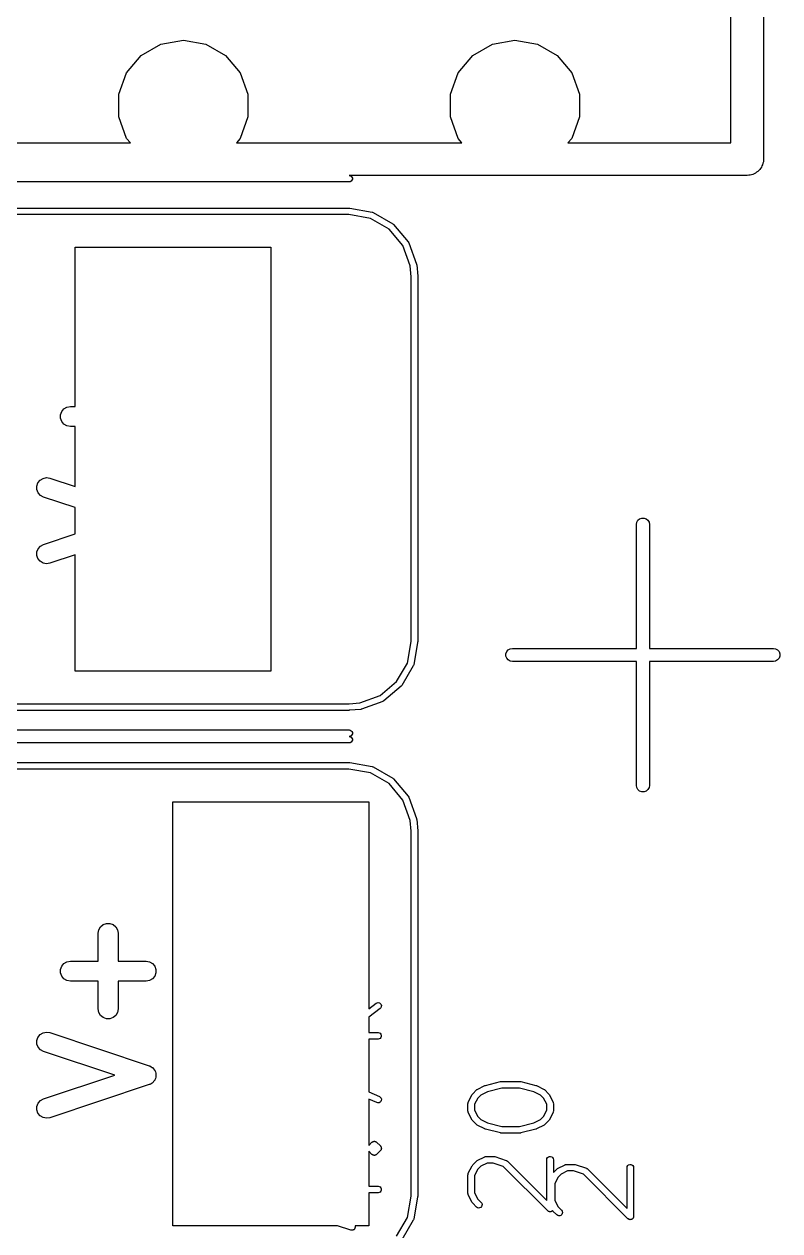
# Model space of a CAD drawing. Extents: x -2 to 76, y -93 to 7.
# Drawn here: x 7.52 to 19.1, y -36.83 to -18.33 of the extents above; entities that cross this region are included whole.
import ezdxf

# ---------------------------------------------------------------- set-up
doc = ezdxf.new("R2010")
doc.units = 0
doc.header["$MEASUREMENT"] = 0
doc.layers.add('BLACK', color=7, linetype='CONTINUOUS')

msp = doc.modelspace()

# ---------------------------------------------------------------- linework, layer by layer
at = {"layer": 'Black'}
for p, q in [((18.85, 6.5), (18.85, -20.4)), ((18.35, -20.15), (18.35, -3.35)), ((9.31476, -18.811), (9.61667, -18.6367)), ((9.61667, -18.6367), (9.96, -18.5762)), ((9.96, -18.5762), (10.3033, -18.6367)), ((10.3033, -18.6367), (10.6052, -18.811)), ((14.3948, -18.811), (14.6967, -18.6367)), ((14.6967, -18.6367), (15.04, -18.5762)), ((15.04, -18.5762), (15.3833, -18.6367)), ((15.3833, -18.6367), (15.6852, -18.811)), ((9.09067, -19.0781), (9.31476, -18.811)), ((10.6052, -18.811), (10.8293, -19.0781)), ((14.1707, -19.0781), (14.3948, -18.811)), ((15.6852, -18.811), (15.9093, -19.0781)), ((8.97143, -19.4057), (9.09067, -19.0781)), ((10.8293, -19.0781), (10.9486, -19.4057)), ((14.0514, -19.4057), (14.1707, -19.0781)), ((15.9093, -19.0781), (16.0286, -19.4057)), ((8.97143, -19.7543), (8.97143, -19.4057)), ((10.9486, -19.4057), (10.9486, -19.7543)), ((14.0514, -19.7543), (14.0514, -19.4057)), ((16.0286, -19.4057), (16.0286, -19.7543)), ((9.09067, -20.0819), (8.97143, -19.7543)), ((10.9486, -19.7543), (10.8293, -20.0819)), ((14.1707, -20.0819), (14.0514, -19.7543)), ((16.0286, -19.7543), (15.9093, -20.0819)), ((6.65, -20.15), (9.1478, -20.15)), ((9.1478, -20.15), (9.09067, -20.0819)), ((10.8293, -20.0819), (10.7722, -20.15)), ((10.7722, -20.15), (14.2278, -20.15)), ((14.2278, -20.15), (14.1707, -20.0819)), ((15.9093, -20.0819), (15.8522, -20.15)), ((15.8522, -20.15), (18.35, -20.15)), ((18.8165, -20.525), (18.8024, -20.5418)), ((18.824, -20.5044), (18.8165, -20.525)), ((18.8349, -20.4855), (18.824, -20.5044)), ((18.8387, -20.464), (18.8349, -20.4855)), ((18.8462, -20.4434), (18.8387, -20.464)), ((18.85, -20.4), (18.8462, -20.4215)), ((18.8462, -20.4215), (18.8462, -20.4434)), ((18.6, -20.65), (12.5, -20.65)), ((12.5, -20.65), (12.5171, -20.653)), ((12.5171, -20.653), (12.5321, -20.6617)), ((12.5321, -20.6617), (12.5433, -20.675)), ((12.5433, -20.675), (12.5492, -20.6913)), ((12.5492, -20.7087), (12.5433, -20.725)), ((12.5492, -20.6913), (12.5492, -20.7087)), ((18.6215, -20.6462), (18.6, -20.65)), ((18.6434, -20.6462), (18.6215, -20.6462)), ((18.664, -20.6387), (18.6434, -20.6462)), ((18.6855, -20.6349), (18.664, -20.6387)), ((18.7044, -20.624), (18.6855, -20.6349)), ((18.725, -20.6165), (18.7044, -20.624)), ((18.7418, -20.6024), (18.725, -20.6165)), ((18.7607, -20.5915), (18.7418, -20.6024)), ((18.7748, -20.5748), (18.7607, -20.5915)), ((18.7915, -20.5607), (18.7748, -20.5748)), ((18.8024, -20.5418), (18.7915, -20.5607)), ((12.5, -20.75), (6.72071, -20.75)), ((12.5171, -20.747), (12.5, -20.75)), ((12.5321, -20.7383), (12.5171, -20.747)), ((12.5433, -20.725), (12.5321, -20.7383)), ((7, -21.15), (12.5, -21.15)), ((12.4956, -21.25), (7.02071, -21.25)), ((12.8247, -21.308), (12.4956, -21.25)), ((12.5, -21.15), (12.5043, -21.1508)), ((12.5043, -21.1508), (12.5087, -21.1508)), ((12.5087, -21.1508), (12.8507, -21.2111)), ((12.8507, -21.2111), (12.8507, -21.2111)), ((12.8507, -21.2111), (12.8595, -21.2143)), ((12.8595, -21.2143), (12.867, -21.217)), ((12.867, -21.217), (12.867, -21.217)), ((12.867, -21.217), (13.1678, -21.3907)), ((13.1102, -21.4728), (12.8247, -21.308)), ((13.1678, -21.3907), (13.1811, -21.4018)), ((13.1811, -21.4018), (13.1811, -21.4018)), ((13.1811, -21.4018), (13.4043, -21.6679)), ((13.3221, -21.7254), (13.1102, -21.4728)), ((8.3, -24.1945), (8.3, -21.75)), ((8.3, -21.75), (11.3, -21.75)), ((11.3, -21.75), (11.3, -28.25)), ((13.4356, -22.0373), (13.3221, -21.7254)), ((13.4043, -21.6679), (13.4043, -21.6679)), ((13.4043, -21.6679), (13.413, -21.6829)), ((13.413, -21.6829), (13.5318, -22.0093)), ((13.5318, -22.0093), (13.5329, -22.0157)), ((13.45, -22.2022), (13.4356, -22.0373)), ((13.5329, -22.0157), (13.5346, -22.022)), ((13.5346, -22.022), (13.5498, -22.1956)), ((13.5498, -22.1956), (13.5496, -22.1978)), ((13.5496, -22.1978), (13.55, -22.2)), ((13.45, -27.7956), (13.45, -22.2022)), ((13.55, -22.2), (13.55, -27.8)), ((8.0963, -24.2707), (8.13032, -24.2301)), ((8.13032, -24.2301), (8.17616, -24.2036)), ((8.17616, -24.2036), (8.22829, -24.1945)), ((8.22829, -24.1945), (8.3, -24.1945)), ((8.0782, -24.3204), (8.0963, -24.2707)), ((8.0782, -24.3733), (8.0782, -24.3204)), ((8.0963, -24.4231), (8.0782, -24.3733)), ((8.13032, -24.4636), (8.0963, -24.4231)), ((8.17616, -24.4901), (8.13032, -24.4636)), ((8.22829, -24.4993), (8.17616, -24.4901)), ((8.3, -24.4993), (8.22829, -24.4993)), ((8.3, -25.4196), (8.3, -24.4993)), ((7.73141, -25.3629), (7.76432, -25.3214)), ((7.76432, -25.3214), (7.80941, -25.2937)), ((7.80941, -25.2937), (7.86127, -25.2831)), ((7.86127, -25.2831), (7.91362, -25.2908)), ((7.91362, -25.2908), (8.3, -25.4196)), ((7.71468, -25.4131), (7.73141, -25.3629)), ((7.71612, -25.466), (7.71468, -25.4131)), ((7.73558, -25.5152), (7.71612, -25.466)), ((7.77069, -25.5548), (7.73558, -25.5152)), ((7.81724, -25.58), (7.77069, -25.5548)), ((8.3, -25.7409), (7.81724, -25.58)), ((8.3, -26.1459), (8.3, -25.7409)), ((16.9, -26), (16.906, -25.9658)), ((16.9, -27.9), (16.9, -26)), ((16.906, -25.9658), (16.9234, -25.9357)), ((16.9234, -25.9357), (16.95, -25.9134)), ((16.95, -25.9134), (16.9826, -25.9015)), ((16.9826, -25.9015), (17.0174, -25.9015)), ((17.0174, -25.9015), (17.05, -25.9134)), ((17.05, -25.9134), (17.0766, -25.9357)), ((17.0766, -25.9357), (17.094, -25.9658)), ((17.094, -25.9658), (17.1, -26)), ((17.1, -26), (17.1, -27.9)), ((7.81724, -26.3068), (8.3, -26.1459)), ((7.71468, -26.4738), (7.71612, -26.4209)), ((7.71612, -26.4209), (7.73558, -26.3717)), ((7.73558, -26.3717), (7.77069, -26.3321)), ((7.77069, -26.3321), (7.81724, -26.3068)), ((7.73141, -26.524), (7.71468, -26.4738)), ((7.76432, -26.5655), (7.73141, -26.524)), ((7.80941, -26.5932), (7.76432, -26.5655)), ((7.86127, -26.6038), (7.80941, -26.5932)), ((7.91362, -26.596), (7.86127, -26.6038)), ((8.3, -26.4672), (7.91362, -26.596)), ((8.3, -28.25), (8.3, -26.4672)), ((13.392, -28.1247), (13.45, -27.7956)), ((13.5492, -27.8087), (13.4889, -28.1507)), ((13.55, -27.8), (13.5492, -27.8043)), ((13.5492, -27.8043), (13.5492, -27.8087)), ((14.9134, -27.95), (14.9357, -27.9234)), ((14.9357, -27.9234), (14.9658, -27.906)), ((14.9658, -27.906), (15, -27.9)), ((15, -27.9), (16.9, -27.9)), ((17.1, -27.9), (19, -27.9)), ((19, -27.9), (19.0342, -27.906)), ((19.0342, -27.906), (19.0643, -27.9234)), ((19.0643, -27.9234), (19.0866, -27.95)), ((14.9015, -27.9826), (14.9134, -27.95)), ((14.9015, -28.0174), (14.9015, -27.9826)), ((14.9134, -28.05), (14.9015, -28.0174)), ((14.9357, -28.0766), (14.9134, -28.05)), ((14.9658, -28.094), (14.9357, -28.0766)), ((15, -28.1), (14.9658, -28.094)), ((16.9, -28.1), (15, -28.1)), ((16.9, -30), (16.9, -28.1)), ((19, -28.1), (17.1, -28.1)), ((17.1, -28.1), (17.1, -30)), ((19.0342, -28.094), (19, -28.1)), ((19.0643, -28.0766), (19.0342, -28.094)), ((19.0866, -28.05), (19.0643, -28.0766)), ((19.0866, -27.95), (19.0985, -27.9826)), ((19.0985, -28.0174), (19.0866, -28.05)), ((19.0985, -27.9826), (19.0985, -28.0174)), ((11.3, -28.25), (8.3, -28.25)), ((13.2272, -28.4102), (13.392, -28.1247)), ((13.483, -28.167), (13.3093, -28.4678)), ((13.4855, -28.1601), (13.483, -28.167)), ((13.483, -28.167), (13.483, -28.167)), ((13.4889, -28.1507), (13.4855, -28.1601)), ((13.4889, -28.1507), (13.4889, -28.1507)), ((12.9746, -28.6221), (13.2272, -28.4102)), ((13.2982, -28.4811), (13.0321, -28.7043)), ((13.3093, -28.4678), (13.2982, -28.4811)), ((13.3093, -28.4678), (13.3093, -28.4678)), ((12.6627, -28.7356), (12.9746, -28.6221)), ((12.5, -28.85), (7, -28.85)), ((7.02071, -28.75), (12.4978, -28.75)), ((12.4978, -28.75), (12.6627, -28.7356)), ((12.5022, -28.8496), (12.5, -28.85)), ((12.5044, -28.8498), (12.5022, -28.8496)), ((12.678, -28.8346), (12.5044, -28.8498)), ((12.6843, -28.8329), (12.678, -28.8346)), ((12.6907, -28.8318), (12.6843, -28.8329)), ((13.0171, -28.713), (12.6907, -28.8318)), ((13.0321, -28.7043), (13.0171, -28.713)), ((13.0321, -28.7043), (13.0321, -28.7043)), ((6.7, -29.15), (12.5, -29.15)), ((12.5, -29.15), (12.5171, -29.153)), ((12.5171, -29.153), (12.5321, -29.1617)), ((12.5321, -29.1617), (12.5433, -29.175)), ((12.5433, -29.225), (12.5321, -29.2383)), ((12.5433, -29.175), (12.5492, -29.1913)), ((12.5492, -29.2087), (12.5433, -29.225)), ((12.5492, -29.1913), (12.5492, -29.2087)), ((12.5, -29.35), (6.7, -29.35)), ((12.5171, -29.247), (12.5, -29.25)), ((12.5, -29.25), (12.5171, -29.253)), ((12.5171, -29.347), (12.5, -29.35)), ((12.5321, -29.2383), (12.5171, -29.247)), ((12.5171, -29.253), (12.5321, -29.2617)), ((12.5321, -29.3383), (12.5171, -29.347)), ((12.5321, -29.2617), (12.5433, -29.275)), ((12.5433, -29.325), (12.5321, -29.3383)), ((12.5433, -29.275), (12.5492, -29.2913)), ((12.5492, -29.3087), (12.5433, -29.325)), ((12.5492, -29.2913), (12.5492, -29.3087)), ((7, -29.65), (12.5, -29.65)), ((12.4956, -29.75), (7.02071, -29.75)), ((12.8247, -29.808), (12.4956, -29.75)), ((12.5, -29.65), (12.5043, -29.6508)), ((12.5043, -29.6508), (12.5087, -29.6508)), ((12.5087, -29.6508), (12.8507, -29.7111)), ((12.8507, -29.7111), (12.8507, -29.7111)), ((12.8507, -29.7111), (12.8601, -29.7145)), ((12.8601, -29.7145), (12.867, -29.717)), ((12.867, -29.717), (12.867, -29.717)), ((12.867, -29.717), (13.1678, -29.8907)), ((13.1102, -29.9728), (12.8247, -29.808)), ((13.1678, -29.8907), (13.1811, -29.9018)), ((13.1811, -29.9018), (13.1811, -29.9018)), ((13.1811, -29.9018), (13.4043, -30.1679)), ((13.3221, -30.2254), (13.1102, -29.9728)), ((16.906, -30.0342), (16.9, -30)), ((16.9234, -30.0643), (16.906, -30.0342)), ((16.95, -30.0866), (16.9234, -30.0643)), ((16.9826, -30.0985), (16.95, -30.0866)), ((17.0174, -30.0985), (16.9826, -30.0985)), ((17.05, -30.0866), (17.0174, -30.0985)), ((17.0766, -30.0643), (17.05, -30.0866)), ((17.094, -30.0342), (17.0766, -30.0643)), ((17.1, -30), (17.094, -30.0342)), ((9.8, -36.75), (9.8, -30.25)), ((9.8, -30.25), (12.8, -30.25)), ((12.8, -30.25), (12.8, -33.4239)), ((13.4356, -30.5373), (13.3221, -30.2254)), ((13.4043, -30.1679), (13.4043, -30.1679)), ((13.4043, -30.1679), (13.413, -30.1829)), ((13.413, -30.1829), (13.5318, -30.5093)), ((13.5318, -30.5093), (13.5329, -30.5157)), ((13.5329, -30.5157), (13.5346, -30.522)), ((13.5346, -30.522), (13.5498, -30.6956)), ((13.45, -30.7022), (13.4356, -30.5373)), ((13.45, -36.2956), (13.45, -30.7022)), ((13.5498, -30.6956), (13.5496, -30.6978)), ((13.5496, -30.6978), (13.55, -30.7)), ((13.55, -30.7), (13.55, -36.3)), ((8.66565, -32.2142), (8.69211, -32.1683)), ((8.69211, -32.1683), (8.73266, -32.1343)), ((8.73266, -32.1343), (8.78239, -32.1162)), ((8.78239, -32.1162), (8.83532, -32.1162)), ((8.83532, -32.1162), (8.88506, -32.1343)), ((8.88506, -32.1343), (8.9256, -32.1683)), ((8.9256, -32.1683), (8.95207, -32.2142)), ((8.65646, -32.2663), (8.66565, -32.2142)), ((8.65646, -32.6945), (8.65646, -32.2663)), ((8.95207, -32.2142), (8.96126, -32.2663)), ((8.96126, -32.2663), (8.96126, -32.6945)), ((8.0963, -32.7707), (8.13032, -32.7301)), ((8.13032, -32.7301), (8.17616, -32.7036)), ((8.17616, -32.7036), (8.22829, -32.6945)), ((8.22829, -32.6945), (8.65646, -32.6945)), ((8.96126, -32.6945), (9.38943, -32.6945)), ((9.38943, -32.6945), (9.44155, -32.7036)), ((9.44155, -32.7036), (9.48739, -32.7301)), ((9.48739, -32.7301), (9.52141, -32.7707)), ((8.0782, -32.8204), (8.0963, -32.7707)), ((8.0782, -32.8733), (8.0782, -32.8204)), ((8.0963, -32.9231), (8.0782, -32.8733)), ((8.13032, -32.9636), (8.0963, -32.9231)), ((9.52141, -32.9231), (9.48739, -32.9636)), ((9.52141, -32.7707), (9.53951, -32.8204)), ((9.53951, -32.8733), (9.52141, -32.9231)), ((9.53951, -32.8204), (9.53951, -32.8733)), ((8.17616, -32.9901), (8.13032, -32.9636)), ((8.22829, -32.9993), (8.17616, -32.9901)), ((8.65646, -32.9993), (8.22829, -32.9993)), ((8.65646, -33.4274), (8.65646, -32.9993)), ((9.38943, -32.9993), (8.96126, -32.9993)), ((8.96126, -32.9993), (8.96126, -33.4274)), ((9.44155, -32.9901), (9.38943, -32.9993)), ((9.48739, -32.9636), (9.44155, -32.9901)), ((8.66565, -33.4796), (8.65646, -33.4274)), ((8.69211, -33.5254), (8.66565, -33.4796)), ((8.95207, -33.4796), (8.9256, -33.5254)), ((8.96126, -33.4274), (8.95207, -33.4796)), ((12.8, -33.4239), (12.9121, -33.3399)), ((12.973, -33.4211), (12.8, -33.5509)), ((12.9121, -33.3399), (12.9278, -33.3319)), ((12.9278, -33.3319), (12.9453, -33.3298)), ((12.9453, -33.3298), (12.9625, -33.3338)), ((12.9625, -33.3338), (12.9773, -33.3434)), ((12.9851, -33.4083), (12.973, -33.4211)), ((12.9773, -33.3434), (12.9879, -33.3575)), ((12.992, -33.392), (12.9851, -33.4083)), ((12.9879, -33.3575), (12.993, -33.3744)), ((12.993, -33.3744), (12.992, -33.392)), ((8.73266, -33.5594), (8.69211, -33.5254)), ((8.78239, -33.5775), (8.73266, -33.5594)), ((8.83532, -33.5775), (8.78239, -33.5775)), ((8.88506, -33.5594), (8.83532, -33.5775)), ((8.9256, -33.5254), (8.88506, -33.5594)), ((12.8, -33.5509), (12.8, -33.7893)), ((7.73141, -33.8629), (7.76432, -33.8214)), ((7.76432, -33.8214), (7.80941, -33.7937)), ((7.80941, -33.7937), (7.86127, -33.7831)), ((7.86127, -33.7831), (7.91362, -33.7908)), ((7.91362, -33.7908), (9.43762, -34.2988)), ((12.8, -33.7893), (12.9425, -33.7893)), ((12.9425, -33.7893), (12.9599, -33.7924)), ((12.9599, -33.7924), (12.9752, -33.8012)), ((12.9752, -33.8012), (12.9865, -33.8147)), ((12.9865, -33.8147), (12.9926, -33.8313)), ((12.9926, -33.8489), (12.9865, -33.8655)), ((12.9926, -33.8313), (12.9926, -33.8489)), ((7.71468, -33.9131), (7.73141, -33.8629)), ((7.71612, -33.966), (7.71468, -33.9131)), ((7.73558, -34.0152), (7.71612, -33.966)), ((7.77069, -34.0548), (7.73558, -34.0152)), ((12.9425, -33.8909), (12.8, -33.8909)), ((12.8, -33.8909), (12.8, -34.7004)), ((12.9599, -33.8879), (12.9425, -33.8909)), ((12.9752, -33.879), (12.9599, -33.8879)), ((12.9865, -33.8655), (12.9752, -33.879)), ((7.81724, -34.08), (7.77069, -34.0548)), ((8.9075, -34.4434), (7.81724, -34.08)), ((9.43762, -34.2988), (9.44132, -34.3009)), ((9.44132, -34.3009), (9.44544, -34.3017)), ((9.44544, -34.3017), (9.4645, -34.3134)), ((9.4645, -34.3134), (9.48416, -34.3241)), ((9.48416, -34.3241), (9.48696, -34.3272)), ((9.48696, -34.3272), (9.49054, -34.3294)), ((9.49054, -34.3294), (9.50444, -34.3469)), ((9.50444, -34.3469), (9.51928, -34.3637)), ((9.51928, -34.3637), (9.52083, -34.3676)), ((9.52083, -34.3676), (9.52344, -34.3709)), ((9.52344, -34.3709), (9.53052, -34.3921)), ((9.53052, -34.3921), (9.53873, -34.4129)), ((7.81724, -34.8068), (8.9075, -34.4434)), ((9.43762, -34.588), (7.91362, -35.096)), ((9.44132, -34.586), (9.43762, -34.588)), ((9.44544, -34.5852), (9.44132, -34.586)), ((9.4645, -34.5735), (9.44544, -34.5852)), ((9.48416, -34.5628), (9.4645, -34.5735)), ((9.48696, -34.5597), (9.48416, -34.5628)), ((9.49054, -34.5575), (9.48696, -34.5597)), ((9.50444, -34.5399), (9.49054, -34.5575)), ((9.51928, -34.5232), (9.50444, -34.5399)), ((9.52083, -34.5193), (9.51928, -34.5232)), ((9.52344, -34.516), (9.52083, -34.5193)), ((9.53052, -34.4948), (9.52344, -34.516)), ((9.53873, -34.474), (9.53052, -34.4948)), ((9.53873, -34.4129), (9.53885, -34.4171)), ((9.53885, -34.4698), (9.53873, -34.474)), ((9.53885, -34.4171), (9.54018, -34.4211)), ((9.54018, -34.4658), (9.53885, -34.4698)), ((9.54018, -34.4211), (9.53957, -34.4434)), ((9.53957, -34.4434), (9.54018, -34.4658)), ((14.5885, -34.5984), (14.8183, -34.5409)), ((14.8183, -34.5409), (14.8245, -34.5405)), ((14.8245, -34.5405), (14.8307, -34.5394)), ((14.8307, -34.5394), (15.1179, -34.5394)), ((15.1179, -34.5394), (15.1241, -34.5405)), ((15.1241, -34.5405), (15.1303, -34.5409)), ((15.1303, -34.5409), (15.3601, -34.5984)), ((12.8, -34.7004), (12.9626, -34.7701)), ((12.9626, -34.7701), (12.9773, -34.7798)), ((14.3256, -34.8548), (14.3831, -34.7399)), ((14.3831, -34.7399), (14.3879, -34.7333)), ((14.3879, -34.7333), (14.3926, -34.7266)), ((14.3926, -34.7266), (14.45, -34.6692)), ((14.45, -34.6692), (14.4567, -34.6645)), ((14.4567, -34.6645), (14.4632, -34.6597)), ((14.4632, -34.6597), (14.5781, -34.6022)), ((14.516, -34.7469), (14.4703, -34.7927)), ((14.6186, -34.6956), (14.516, -34.7469)), ((14.5781, -34.6022), (14.5835, -34.6006)), ((14.5835, -34.6006), (14.5885, -34.5984)), ((14.8369, -34.641), (14.6186, -34.6956)), ((15.1117, -34.641), (14.8369, -34.641)), ((15.33, -34.6956), (15.1117, -34.641)), ((15.4326, -34.7469), (15.33, -34.6956)), ((15.3601, -34.5984), (15.3651, -34.6006)), ((15.3651, -34.6006), (15.3705, -34.6022)), ((15.3705, -34.6022), (15.4854, -34.6597)), ((15.4783, -34.7927), (15.4326, -34.7469)), ((15.4854, -34.6597), (15.4919, -34.6645)), ((15.4919, -34.6645), (15.4986, -34.6692)), ((15.4986, -34.6692), (15.556, -34.7266)), ((15.556, -34.7266), (15.5607, -34.7333)), ((15.5607, -34.7333), (15.5655, -34.7399)), ((15.5655, -34.7399), (15.623, -34.8548)), ((7.71468, -34.9738), (7.71612, -34.9209)), ((7.71612, -34.9209), (7.73558, -34.8717)), ((7.73558, -34.8717), (7.77069, -34.8321)), ((7.77069, -34.8321), (7.81724, -34.8068)), ((12.9225, -34.8635), (12.8, -34.811)), ((12.8, -34.811), (12.8, -35.5195)), ((12.9397, -34.8675), (12.9225, -34.8635)), ((12.9572, -34.8654), (12.9397, -34.8675)), ((12.973, -34.8575), (12.9572, -34.8654)), ((12.9851, -34.8446), (12.973, -34.8575)), ((12.9773, -34.7798), (12.9879, -34.7939)), ((12.992, -34.8284), (12.9851, -34.8446)), ((12.9879, -34.7939), (12.993, -34.8108)), ((12.993, -34.8108), (12.992, -34.8284)), ((14.3202, -34.8775), (14.3208, -34.8746)), ((14.3202, -34.9924), (14.3202, -34.8775)), ((14.3206, -34.8717), (14.3223, -34.866)), ((14.3208, -34.8746), (14.3206, -34.8717)), ((14.3223, -34.866), (14.3233, -34.8601)), ((14.3233, -34.8601), (14.3248, -34.8576)), ((14.3248, -34.8576), (14.3256, -34.8548)), ((14.4703, -34.7927), (14.4218, -34.8895)), ((14.4218, -34.8895), (14.4218, -34.9804)), ((15.5267, -34.8895), (15.4783, -34.7927)), ((15.5267, -34.9804), (15.5267, -34.8895)), ((15.623, -34.8548), (15.6238, -34.8576)), ((15.6238, -34.8576), (15.6253, -34.8601)), ((15.6253, -34.8601), (15.6263, -34.866)), ((15.6263, -34.866), (15.628, -34.8717)), ((15.628, -34.8717), (15.6278, -34.8746)), ((15.6278, -34.8746), (15.6283, -34.8775)), ((15.6283, -34.8775), (15.6283, -34.9924)), ((7.73141, -35.024), (7.71468, -34.9738)), ((7.76432, -35.0655), (7.73141, -35.024)), ((7.80941, -35.0932), (7.76432, -35.0655)), ((7.86127, -35.1038), (7.80941, -35.0932)), ((7.91362, -35.096), (7.86127, -35.1038)), ((14.3208, -34.9953), (14.3202, -34.9924)), ((14.3206, -34.9982), (14.3208, -34.9953)), ((14.3223, -35.0039), (14.3206, -34.9982)), ((14.3233, -35.0098), (14.3223, -35.0039)), ((14.3248, -35.0123), (14.3233, -35.0098)), ((14.3256, -35.0151), (14.3248, -35.0123)), ((14.3831, -35.13), (14.3256, -35.0151)), ((14.3879, -35.1365), (14.3831, -35.13)), ((14.3926, -35.1432), (14.3879, -35.1365)), ((14.45, -35.2007), (14.3926, -35.1432)), ((14.4218, -34.9804), (14.4703, -35.0772)), ((14.4703, -35.0772), (14.516, -35.123)), ((14.516, -35.123), (14.6186, -35.1743)), ((15.33, -35.1743), (15.4326, -35.123)), ((15.4326, -35.123), (15.4783, -35.0772)), ((15.4783, -35.0772), (15.5267, -34.9804)), ((15.556, -35.1432), (15.4986, -35.2007)), ((15.5607, -35.1365), (15.556, -35.1432)), ((15.5655, -35.13), (15.5607, -35.1365)), ((15.623, -35.0151), (15.5655, -35.13)), ((15.6238, -35.0123), (15.623, -35.0151)), ((15.6253, -35.0098), (15.6238, -35.0123)), ((15.6263, -35.0039), (15.6253, -35.0098)), ((15.628, -34.9982), (15.6263, -35.0039)), ((15.6283, -34.9924), (15.6278, -34.9953)), ((15.6278, -34.9953), (15.628, -34.9982)), ((14.4567, -35.2053), (14.45, -35.2007)), ((14.4632, -35.2102), (14.4567, -35.2053)), ((14.5781, -35.2676), (14.4632, -35.2102)), ((14.5835, -35.2692), (14.5781, -35.2676)), ((14.5885, -35.2715), (14.5835, -35.2692)), ((14.8183, -35.3289), (14.5885, -35.2715)), ((14.6186, -35.1743), (14.8369, -35.2288)), ((14.8245, -35.3294), (14.8183, -35.3289)), ((14.8307, -35.3304), (14.8245, -35.3294)), ((15.1179, -35.3304), (14.8307, -35.3304)), ((14.8369, -35.2288), (15.1117, -35.2288)), ((15.1117, -35.2288), (15.33, -35.1743)), ((15.1241, -35.3294), (15.1179, -35.3304)), ((15.1303, -35.3289), (15.1241, -35.3294)), ((15.3601, -35.2715), (15.1303, -35.3289)), ((15.3651, -35.2692), (15.3601, -35.2715)), ((15.3705, -35.2676), (15.3651, -35.2692)), ((15.4854, -35.2102), (15.3705, -35.2676)), ((15.4919, -35.2053), (15.4854, -35.2102)), ((15.4986, -35.2007), (15.4919, -35.2053)), ((12.8, -35.5195), (12.8492, -35.4703)), ((12.8492, -35.4703), (12.8528, -35.4678)), ((12.8528, -35.4678), (12.856, -35.4646)), ((12.856, -35.4646), (12.86, -35.4627)), ((12.86, -35.4627), (12.8636, -35.4602)), ((12.8636, -35.4602), (12.8679, -35.459)), ((12.8679, -35.459), (12.8719, -35.4572)), ((12.8719, -35.4572), (12.8764, -35.4568)), ((12.8764, -35.4568), (12.8807, -35.4556)), ((12.8807, -35.4556), (12.8851, -35.456)), ((12.8851, -35.456), (12.8895, -35.4556)), ((12.8895, -35.4556), (12.8938, -35.4568)), ((12.8938, -35.4568), (12.8982, -35.4572)), ((12.8982, -35.4572), (12.9023, -35.459)), ((12.9023, -35.459), (12.9066, -35.4602)), ((12.9066, -35.4602), (12.9102, -35.4627)), ((12.9102, -35.4627), (12.9142, -35.4646)), ((12.9142, -35.4646), (12.9174, -35.4678)), ((12.9174, -35.4678), (12.921, -35.4703)), ((12.921, -35.4703), (12.9785, -35.5278)), ((12.8492, -35.6571), (12.8, -35.6079)), ((12.8, -35.6079), (12.8, -36.1449)), ((12.8528, -35.6596), (12.8492, -35.6571)), ((12.856, -35.6628), (12.8528, -35.6596)), ((12.86, -35.6646), (12.856, -35.6628)), ((12.8636, -35.6672), (12.86, -35.6646)), ((12.8679, -35.6683), (12.8636, -35.6672)), ((12.8719, -35.6702), (12.8679, -35.6683)), ((12.8764, -35.6706), (12.8719, -35.6702)), ((12.8807, -35.6717), (12.8764, -35.6706)), ((12.8851, -35.6714), (12.8807, -35.6717)), ((12.8895, -35.6717), (12.8851, -35.6714)), ((12.8938, -35.6706), (12.8895, -35.6717)), ((12.8982, -35.6702), (12.8938, -35.6706)), ((12.9023, -35.6683), (12.8982, -35.6702)), ((12.9066, -35.6672), (12.9023, -35.6683)), ((12.9102, -35.6646), (12.9066, -35.6672)), ((12.9142, -35.6628), (12.9102, -35.6646)), ((12.9174, -35.6596), (12.9142, -35.6628)), ((12.921, -35.6571), (12.9174, -35.6596)), ((12.9785, -35.5996), (12.921, -35.6571)), ((12.9785, -35.5278), (12.981, -35.5314)), ((12.981, -35.596), (12.9785, -35.5996)), ((12.981, -35.5314), (12.9842, -35.5346)), ((12.9842, -35.5928), (12.981, -35.596)), ((12.9842, -35.5346), (12.9851, -35.5366)), ((12.9851, -35.5908), (12.9842, -35.5928)), ((12.9851, -35.5366), (12.9865, -35.5383)), ((12.9865, -35.5891), (12.9851, -35.5908)), ((12.9865, -35.5383), (12.9873, -35.5404)), ((12.9873, -35.587), (12.9865, -35.5891)), ((12.9873, -35.5404), (12.9886, -35.5422)), ((12.9886, -35.5852), (12.9873, -35.587)), ((12.9886, -35.5422), (12.9897, -35.5465)), ((12.9897, -35.5809), (12.9886, -35.5852)), ((12.9897, -35.5465), (12.9916, -35.5505)), ((12.9916, -35.5768), (12.9897, -35.5809)), ((12.9916, -35.5505), (12.9918, -35.5528)), ((12.9918, -35.5746), (12.9916, -35.5768)), ((12.9918, -35.5528), (12.9926, -35.5549)), ((12.9926, -35.5725), (12.9918, -35.5746)), ((12.9926, -35.5549), (12.9926, -35.5571)), ((12.9926, -35.5571), (12.9932, -35.5593)), ((12.9932, -35.5681), (12.9926, -35.5703)), ((12.9926, -35.5703), (12.9926, -35.5725)), ((12.9932, -35.5593), (12.9928, -35.5637)), ((12.9928, -35.5637), (12.9932, -35.5681)), ((14.4632, -35.7513), (14.5781, -35.6938)), ((14.5781, -35.6938), (14.5809, -35.693)), ((14.5809, -35.693), (14.5835, -35.6915)), ((14.5835, -35.6915), (14.5893, -35.6905)), ((14.5893, -35.6905), (14.595, -35.6888)), ((14.595, -35.6888), (14.598, -35.689)), ((14.598, -35.689), (14.6009, -35.6885)), ((14.6009, -35.6885), (14.7158, -35.6885)), ((14.7158, -35.6885), (14.7238, -35.6899)), ((14.7238, -35.6899), (14.7318, -35.6911)), ((14.7318, -35.6911), (14.9042, -35.7485)), ((15.5386, -35.7066), (15.5521, -35.6953)), ((15.5521, -35.6953), (15.5687, -35.6892)), ((15.5687, -35.6892), (15.5864, -35.6892)), ((15.5864, -35.6892), (15.6029, -35.6953)), ((15.6029, -35.6953), (15.6165, -35.7066)), ((14.3256, -35.9464), (14.3831, -35.8314)), ((14.3831, -35.8314), (14.3879, -35.8249)), ((14.3879, -35.8249), (14.3926, -35.8182)), ((14.3926, -35.8182), (14.45, -35.7608)), ((14.4703, -35.8843), (14.4218, -35.9811)), ((14.45, -35.7608), (14.4567, -35.7561)), ((14.4567, -35.7561), (14.4632, -35.7513)), ((14.516, -35.8385), (14.4703, -35.8843)), ((14.6128, -35.7901), (14.516, -35.8385)), ((14.7075, -35.7901), (14.6128, -35.7901)), ((14.8607, -35.8411), (14.7075, -35.7901)), ((15.5416, -36.5221), (14.8607, -35.8411)), ((14.9042, -35.7485), (14.9068, -35.7499)), ((14.9068, -35.7499), (14.9096, -35.7507)), ((14.9096, -35.7507), (14.9145, -35.7541)), ((14.9145, -35.7541), (14.9197, -35.7569)), ((14.9197, -35.7569), (14.9216, -35.7591)), ((14.9216, -35.7591), (14.924, -35.7608)), ((14.924, -35.7608), (15.5267, -36.3635)), ((15.5267, -35.7393), (15.5298, -35.7219)), ((15.5267, -36.3635), (15.5267, -35.7393)), ((15.5298, -35.7219), (15.5386, -35.7066)), ((15.6165, -35.7066), (15.6253, -35.7219)), ((15.6253, -35.7219), (15.6283, -35.7393)), ((15.6283, -35.7393), (15.6283, -35.9334)), ((15.6283, -35.9334), (15.68, -35.8817)), ((15.68, -35.8817), (15.6867, -35.8771)), ((15.6867, -35.8771), (15.6932, -35.8722)), ((15.6932, -35.8722), (15.8081, -35.8148)), ((15.8081, -35.8148), (15.8109, -35.8139)), ((15.8109, -35.8139), (15.8135, -35.8125)), ((15.8135, -35.8125), (15.8193, -35.8114)), ((15.8193, -35.8114), (15.825, -35.8097)), ((15.825, -35.8097), (15.828, -35.8099)), ((15.828, -35.8099), (15.8309, -35.8094)), ((15.8309, -35.8094), (15.9458, -35.8094)), ((15.9458, -35.8094), (15.9538, -35.8108)), ((15.9538, -35.8108), (15.9618, -35.812)), ((15.9618, -35.812), (16.1342, -35.8695)), ((16.1342, -35.8695), (16.1368, -35.8709)), ((16.1368, -35.8709), (16.1396, -35.8716)), ((16.1396, -35.8716), (16.1445, -35.875)), ((16.1445, -35.875), (16.1497, -35.8779)), ((16.1497, -35.8779), (16.1516, -35.8801)), ((16.1516, -35.8801), (16.154, -35.8817)), ((16.154, -35.8817), (16.7567, -36.4845)), ((16.7567, -35.8602), (16.7598, -35.8428)), ((16.7567, -36.4845), (16.7567, -35.8602)), ((16.7598, -35.8428), (16.7686, -35.8276)), ((16.7686, -35.8276), (16.7821, -35.8162)), ((16.7821, -35.8162), (16.7987, -35.8102)), ((16.7987, -35.8102), (16.8164, -35.8102)), ((16.8164, -35.8102), (16.8329, -35.8162)), ((16.8329, -35.8162), (16.8465, -35.8276)), ((16.8465, -35.8276), (16.8553, -35.8428)), ((16.8553, -35.8428), (16.8583, -35.8602)), ((16.8583, -35.8602), (16.8583, -36.6071)), ((14.3202, -35.9691), (14.3208, -35.9662)), ((14.3202, -36.2563), (14.3202, -35.9691)), ((14.3206, -35.9633), (14.3223, -35.9576)), ((14.3208, -35.9662), (14.3206, -35.9633)), ((14.3223, -35.9576), (14.3233, -35.9517)), ((14.3233, -35.9517), (14.3248, -35.9492)), ((14.3248, -35.9492), (14.3256, -35.9464)), ((14.4218, -35.9811), (14.4218, -36.2443)), ((15.7002, -36.0052), (15.6518, -36.102)), ((15.746, -35.9594), (15.7002, -36.0052)), ((15.8428, -35.911), (15.746, -35.9594)), ((15.9375, -35.911), (15.8428, -35.911)), ((16.0907, -35.9621), (15.9375, -35.911)), ((16.7716, -36.643), (16.0907, -35.9621)), ((12.8, -36.1449), (12.9425, -36.1449)), ((12.9425, -36.2465), (12.8, -36.2465)), ((12.8, -36.2465), (12.8, -36.75)), ((12.9425, -36.1449), (12.9599, -36.1479)), ((12.9599, -36.2434), (12.9425, -36.2465)), ((12.9599, -36.1479), (12.9752, -36.1568)), ((12.9752, -36.2346), (12.9599, -36.2434)), ((12.9752, -36.1568), (12.9865, -36.1703)), ((12.9865, -36.2211), (12.9752, -36.2346)), ((12.9865, -36.1703), (12.9926, -36.1868)), ((12.9926, -36.2045), (12.9865, -36.2211)), ((12.9926, -36.1868), (12.9926, -36.2045)), ((14.3208, -36.2592), (14.3202, -36.2563)), ((14.4218, -36.2443), (14.4703, -36.3411)), ((15.6518, -36.102), (15.6518, -36.3653)), ((13.392, -36.6247), (13.45, -36.2956)), ((13.5492, -36.3087), (13.4889, -36.6507)), ((13.55, -36.3), (13.5492, -36.3043)), ((13.5492, -36.3043), (13.5492, -36.3087)), ((14.3206, -36.2621), (14.3208, -36.2592)), ((14.3223, -36.2678), (14.3206, -36.2621)), ((14.3233, -36.2737), (14.3223, -36.2678)), ((14.3248, -36.2762), (14.3233, -36.2737)), ((14.3256, -36.2791), (14.3248, -36.2762)), ((14.3831, -36.394), (14.3256, -36.2791)), ((14.3879, -36.4005), (14.3831, -36.394)), ((14.3926, -36.4072), (14.3879, -36.4005)), ((14.45, -36.4646), (14.3926, -36.4072)), ((14.4703, -36.3411), (14.5219, -36.3928)), ((14.5219, -36.3928), (14.532, -36.4072)), ((14.535, -36.4418), (14.5276, -36.4578)), ((14.532, -36.4072), (14.5366, -36.4243)), ((14.5366, -36.4243), (14.535, -36.4418)), ((15.6518, -36.3653), (15.7003, -36.4621)), ((13.2272, -36.9102), (13.392, -36.6247)), ((14.4645, -36.4747), (14.45, -36.4646)), ((14.4815, -36.4793), (14.4645, -36.4747)), ((14.4991, -36.4778), (14.4815, -36.4793)), ((14.5151, -36.4703), (14.4991, -36.4778)), ((14.5276, -36.4578), (14.5151, -36.4703)), ((15.5471, -36.5259), (15.5416, -36.5221)), ((15.5521, -36.5301), (15.5471, -36.5259)), ((15.5542, -36.5309), (15.5521, -36.5301)), ((15.5561, -36.5322), (15.5542, -36.5309)), ((15.5625, -36.5339), (15.5561, -36.5322)), ((15.5687, -36.5362), (15.5625, -36.5339)), ((15.571, -36.5362), (15.5687, -36.5362)), ((15.5731, -36.5367), (15.571, -36.5362)), ((15.5797, -36.5362), (15.5731, -36.5367)), ((15.5864, -36.5362), (15.5797, -36.5362)), ((15.5885, -36.5354), (15.5864, -36.5362)), ((15.5907, -36.5352), (15.5885, -36.5354)), ((15.5967, -36.5324), (15.5907, -36.5352)), ((15.6029, -36.5301), (15.5967, -36.5324)), ((15.6047, -36.5287), (15.6029, -36.5301)), ((15.6067, -36.5278), (15.6047, -36.5287)), ((15.6114, -36.5231), (15.6067, -36.5278)), ((15.6161, -36.5191), (15.6114, -36.5231)), ((15.6179, -36.5214), (15.6161, -36.5191)), ((15.6226, -36.5281), (15.6179, -36.5214)), ((15.68, -36.5856), (15.6226, -36.5281)), ((15.6945, -36.5957), (15.68, -36.5856)), ((15.7115, -36.6002), (15.6945, -36.5957)), ((15.7003, -36.4621), (15.7519, -36.5137)), ((15.7291, -36.5987), (15.7115, -36.6002)), ((15.7451, -36.5913), (15.7291, -36.5987)), ((15.7576, -36.5788), (15.7451, -36.5913)), ((15.7519, -36.5137), (15.762, -36.5282)), ((15.765, -36.5628), (15.7576, -36.5788)), ((15.762, -36.5282), (15.7666, -36.5452)), ((15.7666, -36.5452), (15.765, -36.5628)), ((16.8553, -36.6245), (16.852, -36.6302)), ((16.8557, -36.6223), (16.8553, -36.6245)), ((16.8566, -36.6202), (16.8557, -36.6223)), ((16.8572, -36.6136), (16.8566, -36.6202)), ((16.8583, -36.6071), (16.8572, -36.6136)), ((12.3192, -36.75), (9.8, -36.75)), ((12.5243, -36.8184), (12.3192, -36.75)), ((12.5697, -36.8109), (12.5658, -36.8142)), ((12.5741, -36.8082), (12.5697, -36.8109)), ((12.5764, -36.8053), (12.5741, -36.8082)), ((12.5793, -36.8028), (12.5764, -36.8053)), ((12.5819, -36.7984), (12.5793, -36.8028)), ((12.5851, -36.7944), (12.5819, -36.7984)), ((12.5862, -36.7908), (12.5851, -36.7944)), ((12.5881, -36.7876), (12.5862, -36.7908)), ((12.589, -36.7825), (12.5881, -36.7876)), ((12.5906, -36.7776), (12.589, -36.7825)), ((12.5912, -36.7702), (12.5905, -36.7739)), ((12.5905, -36.7739), (12.5906, -36.7776)), ((12.8, -36.75), (12.5912, -36.75)), ((12.5912, -36.75), (12.5912, -36.7702)), ((13.483, -36.667), (13.3093, -36.9678)), ((13.4864, -36.6577), (13.483, -36.667)), ((13.483, -36.667), (13.483, -36.667)), ((13.4889, -36.6507), (13.4864, -36.6577)), ((13.4889, -36.6507), (13.4889, -36.6507)), ((16.7771, -36.6468), (16.7716, -36.643)), ((16.7821, -36.6511), (16.7771, -36.6468)), ((16.7842, -36.6519), (16.7821, -36.6511)), ((16.7861, -36.6531), (16.7842, -36.6519)), ((16.7925, -36.6549), (16.7861, -36.6531)), ((16.7987, -36.6571), (16.7925, -36.6549)), ((16.801, -36.6571), (16.7987, -36.6571)), ((16.8031, -36.6577), (16.801, -36.6571)), ((16.8097, -36.6571), (16.8031, -36.6577)), ((16.8164, -36.6571), (16.8097, -36.6571)), ((16.8185, -36.6564), (16.8164, -36.6571)), ((16.8207, -36.6562), (16.8185, -36.6564)), ((16.8267, -36.6534), (16.8207, -36.6562)), ((16.8329, -36.6511), (16.8267, -36.6534)), ((16.8347, -36.6497), (16.8329, -36.6511)), ((16.8367, -36.6487), (16.8347, -36.6497)), ((16.8414, -36.644), (16.8367, -36.6487)), ((16.8465, -36.6397), (16.8414, -36.644)), ((16.8476, -36.6378), (16.8465, -36.6397)), ((16.8492, -36.6362), (16.8476, -36.6378)), ((16.852, -36.6302), (16.8492, -36.6362)), ((12.528, -36.8189), (12.5243, -36.8184)), ((12.5316, -36.8202), (12.528, -36.8189)), ((12.5367, -36.8202), (12.5316, -36.8202)), ((12.5418, -36.821), (12.5367, -36.8202)), ((12.5454, -36.8202), (12.5418, -36.821)), ((12.5492, -36.8202), (12.5454, -36.8202)), ((12.554, -36.8185), (12.5492, -36.8202)), ((12.5591, -36.8174), (12.554, -36.8185)), ((12.5623, -36.8155), (12.5591, -36.8174)), ((12.5658, -36.8142), (12.5623, -36.8155))]:
    msp.add_line(p, q, dxfattribs=at)

doc.saveas('drawing.dxf')
